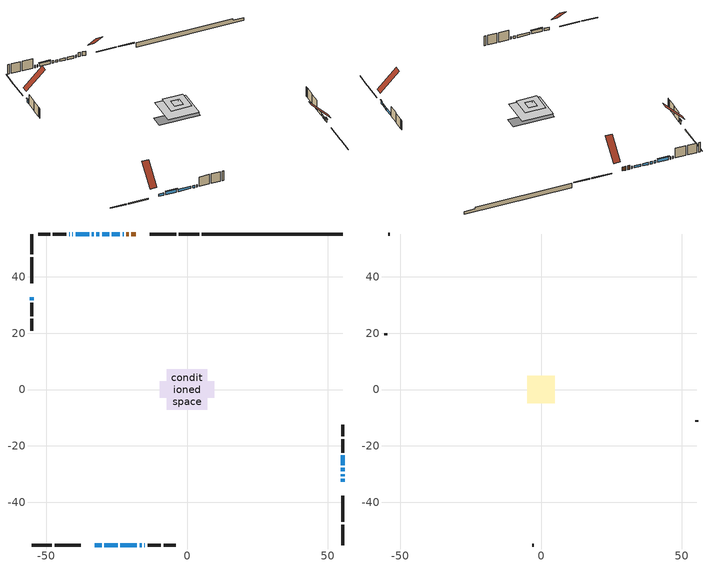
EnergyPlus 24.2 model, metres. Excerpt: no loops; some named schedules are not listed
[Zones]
conditioned space
 floor adiabatic (AdiabaticFloorConstruction): -7.12,-7.12 -7.12,7.12 7.12,7.12 7.12,-7.12 z3.05
 floor foundation (Slab1 construction): -9.63,-2.87 -9.63,2.87 9.63,2.87 9.63,-2.87 z-1.68
 wall outside (RimJoist1 construction): 4.29,55.21 -2.96,55.21 / -55.21,-55.21 -47.95,-55.21 / -55.21,55.21 -55.21,47.95 / 55.21,-55.21 55.21,-47.95 z0.61:0.91
 wall outside (RimJoist2 construction): -3.89,55.21 -13.27,55.21 / -47.02,-55.21 -37.65,-55.21 / -55.21,47.02 -55.21,37.65 / 55.21,-47.02 55.21,-37.65 z0.61:0.91
 wall outside (AdiabaticWallConstruction 1): -18.24,55.21 -19.74,55.21 / -20.66,55.21 -21.52,55.21 z0.61:2.64
 wall outside (AdiabaticWallConstruction): -22.45,55.21 -22.87,55.21 / -32.68,-55.21 -30.31,-55.21 / -23.8,55.21 -26.72,55.21 / -27.65,55.21 -30.14,55.21 / -31.07,55.21 -32.19,55.21 / -33.12,55.21 -33.82,55.21 / -23.63,-55.21 -17.78,-55.21 / -16.85,-55.21 -16.09,-55.21 / 55.21,-30.79 55.21,-30.02 / -40.51,55.21 -40.7,55.21 / -41.63,55.21 -41.88,55.21 / 55.21,-29.09 55.21,-27.78 / -15.16,-55.21 -14.93,-55.21 / 55.21,-26.85 55.21,-23.3 z0.61:1.83; 55.21,-32.68 55.21,-31.71 / -29.39,-55.21 -24.55,-55.21 / -34.75,55.21 -39.58,55.21 / -55.21,32.68 -55.21,31.71 z0.61:2.13
 wall outside (Wall1 construction): -42.81,55.21 -47.58,55.21 / -14,-55.21 -9.23,-55.21 / -55.21,30.78 -55.21,26.02 / 55.21,-22.37 55.21,-17.61 z0.61:5.49
 wall outside (Wall2 construction): -48.51,55.21 -52.74,55.21 / -8.31,-55.21 -4.07,-55.21 / -55.21,25.09 -55.21,20.85 / 55.21,-16.68 55.21,-12.44 z0.61:5.49
 wall foundation (FoundationWall1 construction): 5.22,55.21,-1.68 5.22,55.21,0.61 50.21,55.21,0.61 50.21,55.21,-0.22 55.21,55.21,-0.22 55.21,55.21,-1.68
 window (WindowConstruction 13): -22.45,55.21 -22.87,55.21 z0.61:1.83
 window (WindowConstruction 4): -32.68,-55.21 -30.32,-55.21 z0.61:1.83
 window (WindowConstruction 5): -23.8,55.21 -26.72,55.21 z0.61:1.83
 window (WindowConstruction 6): -27.65,55.21 -30.14,55.21 z0.61:1.83
 window (WindowConstruction 7): -31.07,55.21 -32.19,55.21 z0.61:1.83
 window (WindowConstruction 8): -33.12,55.21 -33.82,55.21 z0.61:1.83
 window (WindowConstruction 9): 55.21,-32.68 55.21,-31.71 z0.61:2.13
 window (WindowConstruction 10): -29.39,-55.21 -24.56,-55.21 z0.61:2.13
 window (WindowConstruction): -23.63,-55.21 -17.78,-55.21 z0.61:1.83
 window (WindowConstruction 11): -34.75,55.21 -39.58,55.21 z0.61:2.13
 window (WindowConstruction 12): -55.21,32.68 -55.21,31.71 z0.61:2.13
 window (WindowConstruction 14): -16.85,-55.21 -16.09,-55.21 z0.61:1.83
 window (WindowConstruction 15): 55.21,-30.78 55.21,-30.02 z0.61:1.83
 window (WindowConstruction 16): -40.51,55.21 -40.7,55.21 z0.61:1.83
 window (WindowConstruction 17): -41.63,55.21 -41.88,55.21 z0.61:1.83
 window (WindowConstruction 1): 55.21,-29.09 55.21,-27.78 z0.61:1.83
 window (WindowConstruction 2): -15.16,-55.21 -14.93,-55.21 z0.61:1.83
 window (WindowConstruction 3): 55.21,-26.85 55.21,-23.3 z0.61:1.83
 door (Door): -18.24,55.21 -19.74,55.21 z0.61:2.64
 door (Door 1): -20.67,55.21 -21.52,55.21 z0.61:2.64
 ceiling adiabatic (AdiabaticFloorConstruction): 7.12,-7.12 7.12,7.12 -7.12,7.12 -7.12,-7.12 z3.05
 roof outside (Roof1 construction): -1.11,1.11 -1.11,-1.11 1.11,-1.11 1.11,1.11 z5.49
attic - vented
 floor to conditioned space (Floor1 construction Reversed): -2.02,-2.02 -2.02,2.02 2.02,2.02 2.02,-2.02 z5.49
 floor to conditioned space (Floor2 construction Reversed): -4.83,-4.83 -4.83,4.83 4.83,4.83 4.83,-4.83 z5.49
 wall outside (Wall3 construction): -53.67,55.21 -54.28,55.21 / -3.14,-55.21 -2.53,-55.21 / -55.21,19.92 -55.21,19.31 / 55.21,-11.51 55.21,-10.9 z0.61:5.49
 roof outside (Roof2 construction): -17.31,55.21,5.49 -17.31,46.41,14.29 -14.2,46.41,14.29 -14.2,55.21,5.49; -33.61,-55.21,5.49 -33.61,-46.41,14.29 -36.72,-46.41,14.29 -36.72,-55.21,5.49; -55.21,33.61,5.49 -46.41,33.61,14.29 -46.41,36.72,14.29 -55.21,36.72,5.49; 55.21,-33.61,5.49 46.41,-33.61,14.29 46.41,-36.72,14.29 55.21,-36.72,5.49
shading: 55.21,-31.41 55.21,-32.98 55.51,-32.98 55.51,-31.41 z2.43; -24.26,-55.21 -29.69,-55.21 -29.69,-55.51 -24.26,-55.51 z2.43; -39.88,55.21 -34.45,55.21 -34.45,55.51 -39.88,55.51 z2.43; -55.21,31.41 -55.21,32.98 -55.51,32.98 -55.51,31.41 z2.43
[Building]
Building 1: Terrain=Suburbs
[Site:Location]
Timmins AP_ON: Latitude {deg}=48.57; Longitude {deg}=-81.38; Time Zone {hr}=-5; Elevation {m}=295; Keep Site Location Information=Yes
[Site:GroundTemperature:Shallow]
-4.08336, -6.83505, -7.05541, -5.74959, -0.50746, 4.71025, 9.23373, 12.0992, 12.3427, 10.0121, 5.60395, 0.54629
[Site:WaterMainsTemperature]
Calculation Method=Schedule; Temperature Schedule=mains temperature schedule
[Material] Roughness=Rough; Thermal Absorptance=0.9
Name | Thickness {m} | Conductivity {W/m-K} | Density {kg/m3} | Specific Heat {J/kg-K} | Solar Absorptance | Visible Absorptance
asphalt or fiberglass shingles | 0.00635 | 0.162714 | 1121.4 | 1465.45 | 0.4 | 0.4
ceiling loosefill ins | 0.0846667 | 0.0480833 | 16.02 | 1046.75 | 0.7 | 0.7
ceiling stud and cavity | 0.1397 | 0.110344 | 65.682 | 1177.47 | 0.7 | 0.7
ceiling stud and cavity 1 | 0.1397 | 0.083866 | 65.682 | 1177.47 | 0.7 | 0.7
concrete 4.0 in. | 0.1016 | 1.803125 | 2242.8 | 837.4 | 0.7 | 0.7
concrete 8.0 in. | 0.2032 | 1.803125 | 2242.8 | 837.4 | 0.7 | 0.7
door material | 0.04445 | 0.327969 | 512.64 | 1214.23 | 0.7 | 0.7
door material 1 | 0.04445 | 0.0451087 | 512.64 | 1214.23 | 0.7 | 0.7
exterior vertical ins | 0.00199879 | 0.029427 | 32.04 | 1214.23 | 0.7 | 0.7
floor covering | 0.0127 | 0.0433444 | 54.468 | 1339.84 | 0.6 | 0.6
floor rigid ins; wall rigid ins | 0.512978 | 0.029427 | 32.04 | 1214.23 | 0.7 | 0.7
floor stud and cavity | 0.1397 | 1.75129 | 37.0049 | 1207.88 | 0.7 | 0.7
furniture material conditioned space 1 | 0.1524 | 0.115458 | 640.8 | 1214.23 | 0.6 | 0.6
gypsum board | 0.0127 | 0.160291 | 801 | 837.4 | 0.6 | 0.6
osb sheathing 0.5 in. | 0.0127 | 0.115458 | 512.64 | 1214.23 | 0.7 | 0.7
osb sheathing 0.75 in. | 0.01905 | 0.115458 | 512.64 | 1214.23 | 0.7 | 0.7
rim joist stud and cavity | 0.0508 | 0.177588 | 50.32683 | 1063.81 | 0.6 | 0.6
rim joist stud and cavity 1 | 0.0508 | 0.219467 | 50.32683 | 1063.81 | 0.6 | 0.6
roof stud and cavity | 0.2032 | 2.75172 | 78.34581 | 1123.46 | 0.7 | 0.7
wall stud and cavity | 0.1397 | 0.114156 | 139.0536 | 1170.24 | 0.7 | 0.7
wall stud and cavity 1 | 0.1397 | 0.112378 | 139.0536 | 1170.24 | 0.7 | 0.7
wall stud and cavity 2 | 0.0889 | 6.9971 | 50.32683 | 1063.81 | 0.6 | 0.6
wall stud and cavity 3 | 0.0889 | 0.380278 | 52.3479 | 1209.89 | 0.7 | 0.7
wall stud and cavity 4 | 0.0889 | 0.391764 | 83.0341 | 1211.67 | 0.7 | 0.7
wood siding | 0.0254 | 0.102417 | 544.68 | 1172.36 | 0.4 | 0.4
wood siding 1 | 0.00254 | 0.102417 | 544.68 | 1172.36 | 0.4 | 0.4
wood siding 2; wood siding 3; wood siding 4 | 0.0254 | 0.102417 | 544.68 | 1172.36 | 0.7 | 0.7
[WindowMaterial:SimpleGlazingSystem]
Name | U-Factor {W/m2-K} | Solar Heat Gain Coefficient
WindowMaterial | 1.75677 | 0.55
WindowMaterial 1 | 2.00093 | 0.43
WindowMaterial 10 | 4.17844 | 0.42
WindowMaterial 11 | 4.105194 | 0.4
WindowMaterial 2 | 4.15402 | 0.41
WindowMaterial 3 | 1.73917 | 0.56
WindowMaterial 4 | 1.77381 | 0.54
WindowMaterial 5 | 1.78176 | 0.54
WindowMaterial 6 | 1.85727 | 0.5
WindowMaterial 7 | 1.93166 | 0.46
WindowMaterial 8 | 1.91121 | 0.48
WindowMaterial 9 | 2.986628 | 0.6
[Construction]
AdiabaticFloorConstruction: floor stud and cavity, floor rigid ins, osb sheathing 0.75 in., floor covering
AdiabaticWallConstruction: wood siding 3, wall rigid ins, wall stud and cavity 3, gypsum board
AdiabaticWallConstruction 1: wood siding 4, wall rigid ins, wall stud and cavity 3, gypsum board
Door: door material
Door 1: door material 1
Floor1 construction Reversed: gypsum board, ceiling stud and cavity
Floor2 construction Reversed: gypsum board, ceiling stud and cavity 1, ceiling loosefill ins
FoundationWall1 construction: concrete 8.0 in.
furniture construction conditioned space 1: furniture material conditioned space 1
PartitionWallConstruction: gypsum board, wall stud and cavity 4, gypsum board
RimJoist1 construction: wood siding 2, rim joist stud and cavity
RimJoist2 construction: wood siding 2, rim joist stud and cavity 1
Roof1 construction: asphalt or fiberglass shingles, osb sheathing 0.75 in., roof stud and cavity, gypsum board
Roof2 construction: asphalt or fiberglass shingles
Slab1 construction: concrete 4.0 in.
Wall1 construction: wood siding, osb sheathing 0.5 in., wall stud and cavity, gypsum board
Wall2 construction: wood siding, osb sheathing 0.5 in., wall stud and cavity 1, gypsum board
Wall3 construction: wood siding 1, wall stud and cavity 2
WindowConstruction; WindowConstruction 5: WindowMaterial
WindowConstruction 1: WindowMaterial 1
WindowConstruction 10; WindowConstruction 11; WindowConstruction 12; WindowConstruction 9: WindowMaterial 8
WindowConstruction 13: WindowMaterial 9
WindowConstruction 14; WindowConstruction 15; WindowConstruction 17: WindowMaterial 10
WindowConstruction 16: WindowMaterial 11
WindowConstruction 2: WindowMaterial 2
WindowConstruction 3: WindowMaterial 3
WindowConstruction 4: WindowMaterial 4
WindowConstruction 6: WindowMaterial 5
WindowConstruction 7: WindowMaterial 6
WindowConstruction 8: WindowMaterial 7
[Zone] Multiplier=1; Part of Total Floor Area=Yes
Name | Volume {m3}
attic - vented | 135.26
conditioned space | 830
[Space]
Name | Zone | Volume {m3}
attic - vented 1 | attic - vented | 135.26
conditioned space 1 | conditioned space | 830
[ZoneInfiltration:EffectiveLeakageArea]
infil attic - vented 1: Zone or Space=attic - vented 1; Schedule=Always On Discrete; Effective Air Leakage Area {cm2}=3986.18; Stack Coefficient=0.000951349; Wind Coefficient=2.08396e-05
[ZoneMixing]
whole house fan mix: Zone or Space=attic - vented; Schedule=Always On Continuous; Design Flow Rate Calculation Method=Flow/Zone; Design Flow Rate {m3/s}=0; Source Zone or Space=conditioned space
[SurfaceProperty:ExposedFoundationPerimeter]
Slab1: Exposed Perimeter Calculation Method=TotalExposedPerimeter; Total Exposed Perimeter {m}=49.988
[InternalMass] Zone or ZoneList=conditioned space; Space or SpaceList=conditioned space 1
Name | Construction | Surface Area {m2}
furniture mass conditioned space 1 | furniture construction conditioned space 1 | 125.4
partition wall mass | PartitionWallConstruction | 313.5
[Lights]
interior lighting: Zone or ZoneList or Space or SpaceList=conditioned space 1; Schedule=interior lighting schedule; Design Level Calculation Method=LightingLevel; Lighting Level {W}=343.2; Return Air Fraction=0; Fraction Radiant=0.6; Fraction Visible=0.2; Fraction Replaceable=1
[People]
occupants: Zone or ZoneList or Space or SpaceList=conditioned space 1; Number of People Schedule=occupants schedule; Number of People Calculation Method=People; Number of People=3; Fraction Radiant=0.314171; Sensible Heat Fraction=0.56303; Activity Level Schedule=occupants activity schedule; Carbon Dioxide Generation Rate {m3/s-W}=0; Enable ASHRAE 55 Comfort Warnings=No; Mean Radiant Temperature Calculation Type=EnclosureAveraged
[ElectricEquipment] Zone or ZoneList or Space or SpaceList=conditioned space 1; Design Level Calculation Method=EquipmentLevel
Name | Schedule | Design Level {W} | Fraction Latent | Fraction Radiant | Fraction Lost
clothes dryer | clothes dryer schedule | 140.772 | 0.015 | 0.081 | 0.85
clothes washer | clothes washer schedule | 32.1985 | 0.03 | 0.162 | 0.7
cooking range | cooking range schedule | 215.147 | 0.08 | 0.432 | 0.2
dishwasher | dishwasher schedule | 66.8632 | 0.3 | 0.18 | 0.4
fridge | fridge schedule | 72.9452 | 0 | 0.6 | 0
mech vent bath fan 0 | mech vent bath fan 0 schedule | 50.2 | 0 | 0 | 1
mech vent house fan | mech vent house fan schedule | 0 | 0 | 0 | 1
mech vent house fan cfis | mech vent house fan cfis schedule | 0 | 0 | 0 | 0
misc plug loads | misc plug loads schedule | 494.7 | 0.045 | 0.513 | 0.1
whole house fan | Always On Discrete | 0 | 0 | 0 | 1
[OtherEquipment] Zone or ZoneList or Space or SpaceList=conditioned space 1; Design Level Calculation Method=EquipmentLevel
Name | Fuel Type | Schedule | Design Level {W} | Fraction Latent | Fraction Radiant | Fraction Lost
clothes dryer 1 | Electricity | clothes dryer schedule | 0 | 0.015 | 0.081 | 0.85
cooking range 1 | Electricity | cooking range schedule | 0 | 0.08 | 0.432 | 0.2
general water use latent | None | general water use schedule | 62.594 | 1 | 0 | 0
general water use sensible | None | general water use schedule | -61.6891 | 0 | 0.6 | 0
mech vent house fan latent load | None | Always On Discrete | 0 | 1 | 0 | 0
mech vent house fan sensible load | None | Always On Discrete | 0 | 0 | 0 | 0
water heater energy adjustment1 | NaturalGas | Always On Discrete | 0.01 | 0 | 0 | 1
[ZoneInfiltration:DesignFlowRate] Zone or ZoneList or Space or SpaceList=conditioned space 1; Schedule=Always On Discrete; Design Flow Rate Calculation Method=Flow/Zone; Design Flow Rate {m3/s}=0
infil flow; natural vent flow; whole house fan flow
[Foundation:Kiva]
Foundation Kiva 1: Initial Indoor Air Temperature {C}=18; Wall Height Above Grade {m}=0.609996; Wall Depth Below Slab {m}=0.2032; Custom Block Material Name 1=exterior vertical ins; Custom Block Depth 1 {m}=2.28999; Custom Block X Position 1 {m}=0.2032; Custom Block Z Position 1 {m}=0
[Foundation:Kiva:Settings]
Soil Conductivity {W/m-K}=0.849921; Soil Density {kg/m3}=1842.3; Soil Specific Heat {J/kg-K}=418.7; Ground Solar Absorptivity=0.9; Ground Thermal Absorptivity=0.9; Ground Surface Roughness {m}=0.03; Far-Field Width {m}=40; Deep-Ground Boundary Condition=ZeroFlux; Deep-Ground Depth {m}=40; Minimum Cell Dimension {m}=0.2; Maximum Cell Growth Coefficient=3; Simulation Timestep=Timestep
[Exterior:Lights]
exterior lighting: Schedule=exterior lighting schedule; Design Level {W}=75.6
[Schedule:Constant]
Name | Hourly Value
Always On Continuous; mech vent house fan schedule; mech vent house fan cfis schedule; Always On Discrete | 1
occupants activity schedule | 117.228
fridge schedule | 0
[Schedule:Week:Daily]
interior lighting schedule Week Rule - Jan1-Jan27: interior lighting schedule day, interior lighting schedule day, interior lighting schedule day, interior lighting schedule day, interior lighting schedule day, interior lighting schedule day, interior lighting schedule day, interior lighting schedule default day, interior lighting schedule default day, interior lighting schedule default day, interior lighting schedule default day, interior lighting schedule default day
interior lighting schedule Week Rule - Jan28-Feb3: interior lighting schedule day, interior lighting schedule day, interior lighting schedule day, interior lighting schedule day, interior lighting schedule day 1, interior lighting schedule day 1, interior lighting schedule day 1, interior lighting schedule default day, interior lighting schedule default day, interior lighting schedule default day, interior lighting schedule default day, interior lighting schedule default day
interior lighting schedule Week Rule - Feb4-Feb24: interior lighting schedule day 1, interior lighting schedule day 1, interior lighting schedule day 1, interior lighting schedule day 1, interior lighting schedule day 1, interior lighting schedule day 1, interior lighting schedule day 1, interior lighting schedule default day, interior lighting schedule default day, interior lighting schedule default day, interior lighting schedule default day, interior lighting schedule default day
interior lighting schedule Week Rule - Feb25-Mar3: interior lighting schedule day 1, interior lighting schedule day 1, interior lighting schedule day 1, interior lighting schedule day 1, interior lighting schedule day 2, interior lighting schedule day 2, interior lighting schedule day 2, interior lighting schedule default day, interior lighting schedule default day, interior lighting schedule default day, interior lighting schedule default day, interior lighting schedule default day
interior lighting schedule Week Rule - Mar4-Mar31: interior lighting schedule day 2, interior lighting schedule day 2, interior lighting schedule day 2, interior lighting schedule day 2, interior lighting schedule day 2, interior lighting schedule day 2, interior lighting schedule day 2, interior lighting schedule default day, interior lighting schedule default day, interior lighting schedule default day, interior lighting schedule default day, interior lighting schedule default day
interior lighting schedule Week Rule - Apr1-Apr28: interior lighting schedule day 3, interior lighting schedule day 3, interior lighting schedule day 3, interior lighting schedule day 3, interior lighting schedule day 3, interior lighting schedule day 3, interior lighting schedule day 3, interior lighting schedule default day, interior lighting schedule default day, interior lighting schedule default day, interior lighting schedule default day, interior lighting schedule default day
interior lighting schedule Week Rule - Apr29-May5: interior lighting schedule day 3, interior lighting schedule day 3, interior lighting schedule day 4, interior lighting schedule day 4, interior lighting schedule day 4, interior lighting schedule day 4, interior lighting schedule day 4, interior lighting schedule default day, interior lighting schedule default day, interior lighting schedule default day, interior lighting schedule default day, interior lighting schedule default day
interior lighting schedule Week Rule - May6-May26: interior lighting schedule day 4, interior lighting schedule day 4, interior lighting schedule day 4, interior lighting schedule day 4, interior lighting schedule day 4, interior lighting schedule day 4, interior lighting schedule day 4, interior lighting schedule default day, interior lighting schedule default day, interior lighting schedule default day, interior lighting schedule default day, interior lighting schedule default day
interior lighting schedule Week Rule - May27-Jun2: interior lighting schedule day 4, interior lighting schedule day 4, interior lighting schedule day 4, interior lighting schedule day 4, interior lighting schedule day 4, interior lighting schedule day 5, interior lighting schedule day 5, interior lighting schedule default day, interior lighting schedule default day, interior lighting schedule default day, interior lighting schedule default day, interior lighting schedule default day
interior lighting schedule Week Rule - Jun3-Jun30: interior lighting schedule day 5, interior lighting schedule day 5, interior lighting schedule day 5, interior lighting schedule day 5, interior lighting schedule day 5, interior lighting schedule day 5, interior lighting schedule day 5, interior lighting schedule default day, interior lighting schedule default day, interior lighting schedule default day, interior lighting schedule default day, interior lighting schedule default day
interior lighting schedule Week Rule - Jul1-Jul28: interior lighting schedule day 6, interior lighting schedule day 6, interior lighting schedule day 6, interior lighting schedule day 6, interior lighting schedule day 6, interior lighting schedule day 6, interior lighting schedule day 6, interior lighting schedule default day, interior lighting schedule default day, interior lighting schedule default day, interior lighting schedule default day, interior lighting schedule default day
interior lighting schedule Week Rule - Jul29-Aug4: interior lighting schedule day 6, interior lighting schedule day 6, interior lighting schedule day 6, interior lighting schedule day 7, interior lighting schedule day 7, interior lighting schedule day 7, interior lighting schedule day 7, interior lighting schedule default day, interior lighting schedule default day, interior lighting schedule default day, interior lighting schedule default day, interior lighting schedule default day
interior lighting schedule Week Rule - Aug5-Aug25: interior lighting schedule day 7, interior lighting schedule day 7, interior lighting schedule day 7, interior lighting schedule day 7, interior lighting schedule day 7, interior lighting schedule day 7, interior lighting schedule day 7, interior lighting schedule default day, interior lighting schedule default day, interior lighting schedule default day, interior lighting schedule default day, interior lighting schedule default day
interior lighting schedule Week Rule - Aug26-Sep1: interior lighting schedule day 7, interior lighting schedule day 7, interior lighting schedule day 7, interior lighting schedule day 7, interior lighting schedule day 7, interior lighting schedule day 7, interior lighting schedule day 8, interior lighting schedule default day, interior lighting schedule default day, interior lighting schedule default day, interior lighting schedule default day, interior lighting schedule default day
interior lighting schedule Week Rule - Sep2-Sep29: interior lighting schedule day 8, interior lighting schedule day 8, interior lighting schedule day 8, interior lighting schedule day 8, interior lighting schedule day 8, interior lighting schedule day 8, interior lighting schedule day 8, interior lighting schedule default day, interior lighting schedule default day, interior lighting schedule default day, interior lighting schedule default day, interior lighting schedule default day
interior lighting schedule Week Rule - Sep30-Oct6: interior lighting schedule day 8, interior lighting schedule day 9, interior lighting schedule day 9, interior lighting schedule day 9, interior lighting schedule day 9, interior lighting schedule day 9, interior lighting schedule day 9, interior lighting schedule default day, interior lighting schedule default day, interior lighting schedule default day, interior lighting schedule default day, interior lighting schedule default day
interior lighting schedule Week Rule - Oct7-Oct27: interior lighting schedule day 9, interior lighting schedule day 9, interior lighting schedule day 9, interior lighting schedule day 9, interior lighting schedule day 9, interior lighting schedule day 9, interior lighting schedule day 9, interior lighting schedule default day, interior lighting schedule default day, interior lighting schedule default day, interior lighting schedule default day, interior lighting schedule default day
interior lighting schedule Week Rule - Oct28-Nov3: interior lighting schedule day 9, interior lighting schedule day 9, interior lighting schedule day 9, interior lighting schedule day 9, interior lighting schedule day 10, interior lighting schedule day 10, interior lighting schedule day 10, interior lighting schedule default day, interior lighting schedule default day, interior lighting schedule default day, interior lighting schedule default day, interior lighting schedule default day
interior lighting schedule Week Rule - Nov4-Nov24: interior lighting schedule day 10, interior lighting schedule day 10, interior lighting schedule day 10, interior lighting schedule day 10, interior lighting schedule day 10, interior lighting schedule day 10, interior lighting schedule day 10, interior lighting schedule default day, interior lighting schedule default day, interior lighting schedule default day, interior lighting schedule default day, interior lighting schedule default day
interior lighting schedule Week Rule - Nov25-Dec1: interior lighting schedule day 10, interior lighting schedule day 10, interior lighting schedule day 10, interior lighting schedule day 10, interior lighting schedule day 10, interior lighting schedule day 10, interior lighting schedule day 11, interior lighting schedule default day, interior lighting schedule default day, interior lighting schedule default day, interior lighting schedule default day, interior lighting schedule default day
interior lighting schedule Week Rule - Dec2-Dec31: interior lighting schedule day 11, interior lighting schedule day 11, interior lighting schedule day 11, interior lighting schedule day 11, interior lighting schedule day 11, interior lighting schedule day 11, interior lighting schedule day 11, interior lighting schedule default day, interior lighting schedule default day, interior lighting schedule default day, interior lighting schedule default day, interior lighting schedule default day
occupants schedule Week Rule - Jan1-Dec31: occupants schedule day, occupants schedule day, occupants schedule day, occupants schedule day, occupants schedule day, occupants schedule day, occupants schedule day, occupants schedule default day, occupants schedule default day, occupants schedule default day, occupants schedule default day, occupants schedule default day
clothes dryer schedule Week Rule - Jan1-Dec31: clothes dryer schedule day, clothes dryer schedule day, clothes dryer schedule day, clothes dryer schedule day, clothes dryer schedule day, clothes dryer schedule day, clothes dryer schedule day, clothes dryer schedule default day, clothes dryer schedule default day, clothes dryer schedule default day, clothes dryer schedule default day, clothes dryer schedule default day
clothes washer schedule Week Rule - Jan1-Dec31: clothes washer schedule day, clothes washer schedule day, clothes washer schedule day, clothes washer schedule day, clothes washer schedule day, clothes washer schedule day, clothes washer schedule day, clothes washer schedule default day, clothes washer schedule default day, clothes washer schedule default day, clothes washer schedule default day, clothes washer schedule default day
cooking range schedule Week Rule - Jan1-Dec31: cooking range schedule day, cooking range schedule day, cooking range schedule day, cooking range schedule day, cooking range schedule day, cooking range schedule day, cooking range schedule day, cooking range schedule default day, cooking range schedule default day, cooking range schedule default day, cooking range schedule default day, cooking range schedule default day
dishwasher schedule Week Rule - Jan1-Dec31: dishwasher schedule day, dishwasher schedule day, dishwasher schedule day, dishwasher schedule day, dishwasher schedule day, dishwasher schedule day, dishwasher schedule day, dishwasher schedule default day, dishwasher schedule default day, dishwasher schedule default day, dishwasher schedule default day, dishwasher schedule default day
mech vent bath fan 0 schedule Week Rule - Jan1-Dec31: mech vent bath fan 0 schedule day, mech vent bath fan 0 schedule day, mech vent bath fan 0 schedule day, mech vent bath fan 0 schedule day, mech vent bath fan 0 schedule day, mech vent bath fan 0 schedule day, mech vent bath fan 0 schedule day, mech vent bath fan 0 schedule default day, mech vent bath fan 0 schedule default day, mech vent bath fan 0 schedule default day, mech vent bath fan 0 schedule default day, mech vent bath fan 0 schedule default day
misc plug loads schedule Week Rule - Jan1-Dec31: misc plug loads schedule day, misc plug loads schedule day, misc plug loads schedule day, misc plug loads schedule day, misc plug loads schedule day, misc plug loads schedule day, misc plug loads schedule day, misc plug loads schedule default day, misc plug loads schedule default day, misc plug loads schedule default day, misc plug loads schedule default day, misc plug loads schedule default day
general water use schedule Week Rule - Jan1-Dec31: general water use schedule day, general water use schedule day, general water use schedule day, general water use schedule day, general water use schedule day, general water use schedule day, general water use schedule day, general water use schedule default day, general water use schedule default day, general water use schedule default day, general water use schedule default day, general water use schedule default day
exterior lighting schedule Week Rule - Jan1-Jan27: exterior lighting schedule day, exterior lighting schedule day, exterior lighting schedule day, exterior lighting schedule day, exterior lighting schedule day, exterior lighting schedule day, exterior lighting schedule day, exterior lighting schedule default day, exterior lighting schedule default day, exterior lighting schedule default day, exterior lighting schedule default day, exterior lighting schedule default day
exterior lighting schedule Week Rule - Jan28-Feb3: exterior lighting schedule day, exterior lighting schedule day, exterior lighting schedule day, exterior lighting schedule day, exterior lighting schedule day 1, exterior lighting schedule day 1, exterior lighting schedule day 1, exterior lighting schedule default day, exterior lighting schedule default day, exterior lighting schedule default day, exterior lighting schedule default day, exterior lighting schedule default day
exterior lighting schedule Week Rule - Feb4-Feb24: exterior lighting schedule day 1, exterior lighting schedule day 1, exterior lighting schedule day 1, exterior lighting schedule day 1, exterior lighting schedule day 1, exterior lighting schedule day 1, exterior lighting schedule day 1, exterior lighting schedule default day, exterior lighting schedule default day, exterior lighting schedule default day, exterior lighting schedule default day, exterior lighting schedule default day
exterior lighting schedule Week Rule - Feb25-Mar3: exterior lighting schedule day 1, exterior lighting schedule day 1, exterior lighting schedule day 1, exterior lighting schedule day 1, exterior lighting schedule day 2, exterior lighting schedule day 2, exterior lighting schedule day 2, exterior lighting schedule default day, exterior lighting schedule default day, exterior lighting schedule default day, exterior lighting schedule default day, exterior lighting schedule default day
exterior lighting schedule Week Rule - Mar4-Mar31: exterior lighting schedule day 2, exterior lighting schedule day 2, exterior lighting schedule day 2, exterior lighting schedule day 2, exterior lighting schedule day 2, exterior lighting schedule day 2, exterior lighting schedule day 2, exterior lighting schedule default day, exterior lighting schedule default day, exterior lighting schedule default day, exterior lighting schedule default day, exterior lighting schedule default day
exterior lighting schedule Week Rule - Apr1-Apr28: exterior lighting schedule day 3, exterior lighting schedule day 3, exterior lighting schedule day 3, exterior lighting schedule day 3, exterior lighting schedule day 3, exterior lighting schedule day 3, exterior lighting schedule day 3, exterior lighting schedule default day, exterior lighting schedule default day, exterior lighting schedule default day, exterior lighting schedule default day, exterior lighting schedule default day
exterior lighting schedule Week Rule - Apr29-May5: exterior lighting schedule day 3, exterior lighting schedule day 3, exterior lighting schedule day 4, exterior lighting schedule day 4, exterior lighting schedule day 4, exterior lighting schedule day 4, exterior lighting schedule day 4, exterior lighting schedule default day, exterior lighting schedule default day, exterior lighting schedule default day, exterior lighting schedule default day, exterior lighting schedule default day
exterior lighting schedule Week Rule - May6-May26: exterior lighting schedule day 4, exterior lighting schedule day 4, exterior lighting schedule day 4, exterior lighting schedule day 4, exterior lighting schedule day 4, exterior lighting schedule day 4, exterior lighting schedule day 4, exterior lighting schedule default day, exterior lighting schedule default day, exterior lighting schedule default day, exterior lighting schedule default day, exterior lighting schedule default day
exterior lighting schedule Week Rule - May27-Jun2: exterior lighting schedule day 4, exterior lighting schedule day 4, exterior lighting schedule day 4, exterior lighting schedule day 4, exterior lighting schedule day 4, exterior lighting schedule day 5, exterior lighting schedule day 5, exterior lighting schedule default day, exterior lighting schedule default day, exterior lighting schedule default day, exterior lighting schedule default day, exterior lighting schedule default day
exterior lighting schedule Week Rule - Jun3-Jun30: exterior lighting schedule day 5, exterior lighting schedule day 5, exterior lighting schedule day 5, exterior lighting schedule day 5, exterior lighting schedule day 5, exterior lighting schedule day 5, exterior lighting schedule day 5, exterior lighting schedule default day, exterior lighting schedule default day, exterior lighting schedule default day, exterior lighting schedule default day, exterior lighting schedule default day
exterior lighting schedule Week Rule - Jul1-Jul28: exterior lighting schedule day 6, exterior lighting schedule day 6, exterior lighting schedule day 6, exterior lighting schedule day 6, exterior lighting schedule day 6, exterior lighting schedule day 6, exterior lighting schedule day 6, exterior lighting schedule default day, exterior lighting schedule default day, exterior lighting schedule default day, exterior lighting schedule default day, exterior lighting schedule default day
exterior lighting schedule Week Rule - Jul29-Aug4: exterior lighting schedule day 6, exterior lighting schedule day 6, exterior lighting schedule day 6, exterior lighting schedule day 7, exterior lighting schedule day 7, exterior lighting schedule day 7, exterior lighting schedule day 7, exterior lighting schedule default day, exterior lighting schedule default day, exterior lighting schedule default day, exterior lighting schedule default day, exterior lighting schedule default day
exterior lighting schedule Week Rule - Aug5-Aug25: exterior lighting schedule day 7, exterior lighting schedule day 7, exterior lighting schedule day 7, exterior lighting schedule day 7, exterior lighting schedule day 7, exterior lighting schedule day 7, exterior lighting schedule day 7, exterior lighting schedule default day, exterior lighting schedule default day, exterior lighting schedule default day, exterior lighting schedule default day, exterior lighting schedule default day
exterior lighting schedule Week Rule - Aug26-Sep1: exterior lighting schedule day 7, exterior lighting schedule day 7, exterior lighting schedule day 7, exterior lighting schedule day 7, exterior lighting schedule day 7, exterior lighting schedule day 7, exterior lighting schedule day 8, exterior lighting schedule default day, exterior lighting schedule default day, exterior lighting schedule default day, exterior lighting schedule default day, exterior lighting schedule default day
exterior lighting schedule Week Rule - Sep2-Sep29: exterior lighting schedule day 8, exterior lighting schedule day 8, exterior lighting schedule day 8, exterior lighting schedule day 8, exterior lighting schedule day 8, exterior lighting schedule day 8, exterior lighting schedule day 8, exterior lighting schedule default day, exterior lighting schedule default day, exterior lighting schedule default day, exterior lighting schedule default day, exterior lighting schedule default day
exterior lighting schedule Week Rule - Sep30-Oct6: exterior lighting schedule day 8, exterior lighting schedule day 9, exterior lighting schedule day 9, exterior lighting schedule day 9, exterior lighting schedule day 9, exterior lighting schedule day 9, exterior lighting schedule day 9, exterior lighting schedule default day, exterior lighting schedule default day, exterior lighting schedule default day, exterior lighting schedule default day, exterior lighting schedule default day
exterior lighting schedule Week Rule - Oct7-Oct27: exterior lighting schedule day 9, exterior lighting schedule day 9, exterior lighting schedule day 9, exterior lighting schedule day 9, exterior lighting schedule day 9, exterior lighting schedule day 9, exterior lighting schedule day 9, exterior lighting schedule default day, exterior lighting schedule default day, exterior lighting schedule default day, exterior lighting schedule default day, exterior lighting schedule default day
[Schedule:Year]
interior lighting schedule: interior lighting schedule Week Rule - Jan1-Jan27, 1, 1, 1, 27, interior lighting schedule Week Rule - Jan28-Feb3, 1, 28, 2, 3, interior lighting schedule Week Rule - Feb4-Feb24, 2, 4, 2, 24, interior lighting schedule Week Rule - Feb25-Mar3, 2, 25, 3, 3, interior lighting schedule Week Rule - Mar4-Mar31, 3, 4, 3, 31, interior lighting schedule Week Rule - Apr1-Apr28, 4, 1, 4, 28, interior lighting schedule Week Rule - Apr29-May5, 4, 29, 5, 5, interior lighting schedule Week Rule - May6-May26, 5, 6, 5, 26, interior lighting schedule Week Rule - May27-Jun2, 5, 27, 6, 2, interior lighting schedule Week Rule - Jun3-Jun30, 6, 3, 6, 30, interior lighting schedule Week Rule - Jul1-Jul28, 7, 1, 7, 28, interior lighting schedule Week Rule - Jul29-Aug4, 7, 29, 8, 4, interior lighting schedule Week Rule - Aug5-Aug25, 8, 5, 8, 25, interior lighting schedule Week Rule - Aug26-Sep1, 8, 26, 9, 1, interior lighting schedule Week Rule - Sep2-Sep29, 9, 2, 9, 29, interior lighting schedule Week Rule - Sep30-Oct6, 9, 30, 10, 6, interior lighting schedule Week Rule - Oct7-Oct27, 10, 7, 10, 27, interior lighting schedule Week Rule - Oct28-Nov3, 10, 28, 11, 3, interior lighting schedule Week Rule - Nov4-Nov24, 11, 4, 11, 24, interior lighting schedule Week Rule - Nov25-Dec1, 11, 25, 12, 1, interior lighting schedule Week Rule - Dec2-Dec31, 12, 2, 12, 31
occupants schedule: occupants schedule Week Rule - Jan1-Dec31, 1, 1, 12, 31
clothes dryer schedule: clothes dryer schedule Week Rule - Jan1-Dec31, 1, 1, 12, 31
clothes washer schedule: clothes washer schedule Week Rule - Jan1-Dec31, 1, 1, 12, 31
cooking range schedule: cooking range schedule Week Rule - Jan1-Dec31, 1, 1, 12, 31
dishwasher schedule: dishwasher schedule Week Rule - Jan1-Dec31, 1, 1, 12, 31
mech vent bath fan 0 schedule: mech vent bath fan 0 schedule Week Rule - Jan1-Dec31, 1, 1, 12, 31
misc plug loads schedule: misc plug loads schedule Week Rule - Jan1-Dec31, 1, 1, 12, 31
general water use schedule: general water use schedule Week Rule - Jan1-Dec31, 1, 1, 12, 31
exterior lighting schedule: exterior lighting schedule Week Rule - Jan1-Jan27, 1, 1, 1, 27, exterior lighting schedule Week Rule - Jan28-Feb3, 1, 28, 2, 3, exterior lighting schedule Week Rule - Feb4-Feb24, 2, 4, 2, 24, exterior lighting schedule Week Rule - Feb25-Mar3, 2, 25, 3, 3, exterior lighting schedule Week Rule - Mar4-Mar31, 3, 4, 3, 31, exterior lighting schedule Week Rule - Apr1-Apr28, 4, 1, 4, 28, exterior lighting schedule Week Rule - Apr29-May5, 4, 29, 5, 5, exterior lighting schedule Week Rule - May6-May26, 5, 6, 5, 26, exterior lighting schedule Week Rule - May27-Jun2, 5, 27, 6, 2, exterior lighting schedule Week Rule - Jun3-Jun30, 6, 3, 6, 30, exterior lighting schedule Week Rule - Jul1-Jul28, 7, 1, 7, 28, exterior lighting schedule Week Rule - Jul29-Aug4, 7, 29, 8, 4, exterior lighting schedule Week Rule - Aug5-Aug25, 8, 5, 8, 25, exterior lighting schedule Week Rule - Aug26-Sep1, 8, 26, 9, 1, exterior lighting schedule Week Rule - Sep2-Sep29, 9, 2, 9, 29, exterior lighting schedule Week Rule - Sep30-Oct6, 9, 30, 10, 6, exterior lighting schedule Week Rule - Oct7-Oct27, 10, 7, 10, 27, exterior lighting schedule Week Rule - Oct28-Nov3, 10, 28, 11, 3, exterior lighting schedule Week Rule - Nov4-Nov24, 11, 4, 11, 24, exterior lighting schedule Week Rule - Nov25-Dec1, 11, 25, 12, 1, exterior lighting schedule Week Rule - Dec2-Dec31, 12, 2, 12, 31
[Schedule:Compact]
mains temperature schedule: Through: 01/01, For: AllDays, Until: 24:00, 2.53056, Through: 01/02, For: AllDays, Until: 24:00, 2.44778, Through: 01/03, For: AllDays, Until: 24:00, 2.36611, Through: 01/04, For: AllDays, Until: 24:00, 2.28556, Through: 01/05, For: AllDays, Until: 24:00, 2.20611, Through: 01/06, For: AllDays, Until: 24:00, 2.12778, Through: 01/07, For: AllDays, Until: 24:00, 2.05056, Through: 01/08, For: AllDays, Until: 24:00, 1.97444, Through: 01/09, For: AllDays, Until: 24:00, 1.89889, Through: 01/10, For: AllDays, Until: 24:00, 1.825, Through: 01/11, For: AllDays, Until: 24:00, 1.75222, Through: 01/12, For: AllDays, Until: 24:00, 1.68056, Through: 01/13, For: AllDays, Until: 24:00, 1.61056, Through: 01/14, For: AllDays, Until: 24:00, 1.54167, Through: 01/15, For: AllDays, Until: 24:00, 1.47333, Through: 01/16, For: AllDays, Until: 24:00, 1.40722, Through: 01/17, For: AllDays, Until: 24:00, 1.34167, Through: 01/18, For: AllDays, Until: 24:00, 1.27778, Through: 01/19, For: AllDays, Until: 24:00, 1.21556, Through: 01/20, For: AllDays, Until: 24:00, 1.15444, Through: 01/21, For: AllDays, Until: 24:00, 1.09444, Through: 01/22, For: AllDays, Until: 24:00, 1.03611, Through: 01/23, For: AllDays, Until: 24:00, 0.978889, Through: 01/24, For: AllDays, Until: 24:00, 0.923333, Through: 01/25, For: AllDays, Until: 24:00, 0.869444, Through: 01/26, For: AllDays, Until: 24:00, 0.816667, Through: 01/27, For: AllDays, Until: 24:00, 0.765556, Through: 01/28, For: AllDays, Until: 24:00, 0.715556, Through: 01/29, For: AllDays, Until: 24:00, 0.667778, Through: 01/30, For: AllDays, Until: 24:00, 0.621111, Through: 01/31, For: AllDays, Until: 24:00, 0.576111, Through: 02/01, For: AllDays, Until: 24:00, 0.532222, Through: 02/02, For: AllDays, Until: 24:00, 0.490556, Through: 02/03, For: AllDays, Until: 24:00, 0.45, Through: 02/04, For: AllDays, Until: 24:00, 0.411111, Through: 02/05, For: AllDays, Until: 24:00, 0.373889, Through: 02/06, For: AllDays, Until: 24:00, 0.338333, Through: 02/07, For: AllDays, Until: 24:00, 0.304444, Through: 02/08, For: AllDays, Until: 24:00, 0.272222, Through: 02/09, For: AllDays, Until: 24:00, 0.241667, Through: 02/10, For: AllDays, Until: 24:00, 0.212222, Through: 02/11, For: AllDays, Until: 24:00, 0.185, Through: 02/12, For: AllDays, Until: 24:00, 0.159444, Through: 02/13, For: AllDays, Until: 24:00, 0.135556, Through: 02/14, For: AllDays, Until: 24:00, 0.112778, Through: 02/15, For: AllDays, Until: 24:00, 0.0922222, Through: 02/16, For: AllDays, Until: 24:00, 0.0733333, Through: 02/17, For: AllDays, Until: 24:00, 0.0561111, Through: 02/18, For: AllDays, Until: 24:00, 0.0405556, Through: 02/19, For: AllDays, Until: 24:00, 0.0266667, Through: 02/20, For: AllDays, Until: 24:00, 0.0144444, Through: 02/21, For: AllDays, Until: 24:00, 0.00444444, Through: 02/22, For: AllDays, Until: 24:00, 0, Through: 02/23, For: AllDays, Until: 24:00, 0, Through: 02/24, For: AllDays, Until: 24:00, 0, Through: 02/25, For: AllDays, Until: 24:00, 0, Through: 02/26, For: AllDays, Until: 24:00, 0, Through: 02/27, For: AllDays, Until: 24:00, 0, Through: 02/28, For: AllDays, Until: 24:00, 0, Through: 03/01, For: AllDays, Until: 24:00, 0, Through: 03/02, For: AllDays, Until: 24:00, 0, Through: 03/03, For: AllDays, Until: 24:00, 0, Through: 03/04, For: AllDays, Until: 24:00, 0.00388889, Through: 03/05, For: AllDays, Until: 24:00, 0.0138889, Through: 03/06, For: AllDays, Until: 24:00, 0.0261111, Through: 03/07, For: AllDays, Until: 24:00, 0.04, Through: 03/08, For: AllDays, Until: 24:00, 0.0555556, Through: 03/09, For: AllDays, Until: 24:00, 0.0727778, Through: 03/10, For: AllDays, Until: 24:00, 0.0916667, Through: 03/11, For: AllDays, Until: 24:00, 0.112222, Through: 03/12, For: AllDays, Until: 24:00, 0.134444, Through: 03/13, For: AllDays, Until: 24:00, 0.158333, Through: 03/14, For: AllDays, Until: 24:00, 0.183889, Through: 03/15, For: AllDays, Until: 24:00, 0.211111, Through: 03/16, For: AllDays, Until: 24:00, 0.24, Through: 03/17, For: AllDays, Until: 24:00, 0.270556, Through: 03/18, For: AllDays, Until: 24:00, 0.302778, Through: 03/19, For: AllDays, Until: 24:00, 0.336667, Through: 03/20, For: AllDays, Until: 24:00, 0.372222, Through: 03/21, For: AllDays, Until: 24:00, 0.409444, Through: 03/22, For: AllDays, Until: 24:00, 0.448333, Through: 03/23, For: AllDays, Until: 24:00, 0.488333, Through: 03/24, For: AllDays, Until: 24:00, 0.530556, Through: 03/25, For: AllDays, Until: 24:00, 0.573889, Through: 03/26, For: AllDays, Until: 24:00, 0.618889, Through: 03/27, For: AllDays, Until: 24:00, 0.665556, Through: 03/28, For: AllDays, Until: 24:00, 0.713333, Through: 03/29, For: AllDays, Until: 24:00, 0.763333, Through: 03/30, For: AllDays, Until: 24:00, 0.813889, Through: 03/31, For: AllDays, Until: 24:00, 0.866667, Through: 04/01, For: AllDays, Until: 24:00, 0.920556, Through: 04/02, For: AllDays, Until: 24:00, 0.976111, Through: 04/03, For: AllDays, Until: 24:00, 1.03333, Through: 04/04, For: AllDays, Until: 24:00, 1.09167, Through: 04/05, For: AllDays, Until: 24:00, 1.15111, Through: 04/06, For: AllDays, Until: 24:00, 1.21222, Through: 04/07, For: AllDays, Until: 24:00, 1.275, Through: 04/08, For: AllDays, Until: 24:00, 1.33889, Through: 04/09, For: AllDays, Until: 24:00, 1.40389, Through: 04/10, For: AllDays, Until: 24:00, 1.47056, Through: 04/11, For: AllDays, Until: 24:00, 1.53833, Through: 04/12, For: AllDays, Until: 24:00, 1.60722, Through: 04/13, For: AllDays, Until: 24:00, 1.67722, Through: 04/14, For: AllDays, Until: 24:00, 1.74889, Through: 04/15, For: AllDays, Until: 24:00, 1.82167, Through: 04/16, For: AllDays, Until: 24:00, 1.89556, Through: 04/17, For: AllDays, Until: 24:00, 1.97056, Through: 04/18, For: AllDays, Until: 24:00, 2.04667, Through: 04/19, For: AllDays, Until: 24:00, 2.12389, Through: 04/20, For: AllDays, Until: 24:00, 2.20222, Through: 04/21, For: AllDays, Until: 24:00, 2.28167, Through: 04/22, For: AllDays, Until: 24:00, 2.36222, Through: 04/23, For: AllDays, Until: 24:00, 2.44389, Through: 04/24, For: AllDays, Until: 24:00, 2.52667, Through: 04/25, For: AllDays, Until: 24:00, 2.61, Through: 04/26, For: AllDays, Until: 24:00, 2.69444, Through: 04/27, For: AllDays, Until: 24:00, 2.78, Through: 04/28, For: AllDays, Until: 24:00, 2.86611, Through: 04/29, For: AllDays, Until: 24:00, 2.95333, Through: 04/30, For: AllDays, Until: 24:00, 3.04167, Through: 05/01, For: AllDays, Until: 24:00, 3.13056, Through: 05/02, For: AllDays, Until: 24:00, 3.22, Through: 05/03, For: AllDays, Until: 24:00, 3.31056, Through: 05/04, For: AllDays, Until: 24:00, 3.40167, Through: 05/05, For: AllDays, Until: 24:00, 3.49333, Through: 05/06, For: AllDays, Until: 24:00, 3.58611, Through: 05/07, For: AllDays, Until: 24:00, 3.67889, Through: 05/08, For: AllDays, Until: 24:00, 3.77278, Through: 05/09, For: AllDays, Until: 24:00, 3.86722, Through: 05/10, For: AllDays, Until: 24:00, 3.96278, Through: 05/11, For: AllDays, Until: 24:00, 4.05833, Through: 05/12, For: AllDays, Until: 24:00, 4.15444, Through: 05/13, For: AllDays, Until: 24:00, 4.25056, Through: 05/14, For: AllDays, Until: 24:00, 4.34778, Through: 05/15, For: AllDays, Until: 24:00, 4.44556, Through: 05/16, For: AllDays, Until: 24:00, 4.54333, Through: 05/17, For: AllDays, Until: 24:00, 4.64167, Through: 05/18, For: AllDays, Until: 24:00, 4.74, Through: 05/19, For: AllDays, Until: 24:00, 4.83944, Through: 05/20, For: AllDays, Until: 24:00, 4.93833, Through: 05/21, For: AllDays, Until: 24:00, 5.03778, Through: 05/22, For: AllDays, Until: 24:00, 5.13778, Through: 05/23, For: AllDays, Until: 24:00, 5.23778, Through: 05/24, For: AllDays, Until: 24:00, 5.33778, Through: 05/25, For: AllDays, Until: 24:00, 5.43778, Through: 05/26, For: AllDays, Until: 24:00, 5.53833, Through: 05/27, For: AllDays, Until: 24:00, 5.63889, Through: 05/28, For: AllDays, Until: 24:00, 5.73944, Through: 05/29, For: AllDays, Until: 24:00, 5.84, Through: 05/30, For: AllDays, Until: 24:00, 5.94056, Through: 05/31, For: AllDays, Until: 24:00, 6.04111, Through: 06/01, For: AllDays, Until: 24:00, 6.14111, Through: 06/02, For: AllDays, Until: 24:00, 6.24167, Through: 06/03, For: AllDays, Until: 24:00, 6.34167, Through: 06/04, For: AllDays, Until: 24:00, 6.44167, Through: 06/05, For: AllDays, Until: 24:00, 6.54167, Through: 06/06, For: AllDays, Until: 24:00, 6.64167, Through: 06/07, For: AllDays, Until: 24:00, 6.74111, Through: 06/08, For: AllDays, Until: 24:00, 6.84, Through: 06/09, For: AllDays, Until: 24:00, 6.93889, Through: 06/10, For: AllDays, Until: 24:00, 7.03722, Through: 06/11, For: AllDays, Until: 24:00, 7.13556, Through: 06/12, For: AllDays, Until: 24:00, 7.23333, Through: 06/13, For: AllDays, Until: 24:00, 7.33056, Through: 06/14, For: AllDays, Until: 24:00, 7.42722, Through: 06/15, For: AllDays, Until: 24:00, 7.52389, Through: 06/16, For: AllDays, Until: 24:00, 7.62, Through: 06/17, For: AllDays, Until: 24:00, 7.715, Through: 06/18, For: AllDays, Until: 24:00, 7.81, Through: 06/19, For: AllDays, Until: 24:00, 7.90444, Through: 06/20, For: AllDays, Until: 24:00, 7.99778, Through: 06/21, For: AllDays, Until: 24:00, 8.09056, Through: 06/22, For: AllDays, Until: 24:00, 8.18333, Through: 06/23, For: AllDays, Until: 24:00, 8.27444, Through: 06/24, For: AllDays, Until: 24:00, 8.36556, Through: 06/25, For: AllDays, Until: 24:00, 8.45556, Through: 06/26, For: AllDays, Until: 24:00, 8.545, Through: 06/27, For: AllDays, Until: 24:00, 8.63333, Through: 06/28, For: AllDays, Until: 24:00, 8.72111, Through: 06/29, For: AllDays, Until: 24:00, 8.80778, Through: 06/30, For: AllDays, Until: 24:00, 8.89389, Through: 07/01, For: AllDays, Until: 24:00, 8.97889, Through: 07/02, For: AllDays, Until: 24:00, 9.06333, Through: 07/03, For: AllDays, Until: 24:00, 9.14611, Through: 07/04, For: AllDays, Until: 24:00, 9.22833, Through: 07/05, For: AllDays, Until: 24:00, 9.30944, Through: 07/06, For: AllDays, Until: 24:00, 9.38944, Through: 07/07, For: AllDays, Until: 24:00, 9.46889, Through: 07/08, For: AllDays, Until: 24:00, 9.54667, Through: 07/09, For: AllDays, Until: 24:00, 9.62333, Through: 07/10, For: AllDays, Until: 24:00, 9.69944, Through: 07/11, For: AllDays, Until: 24:00, 9.77389, Through: 07/12, For: AllDays, Until: 24:00, 9.84722, Through: 07/13, For: AllDays, Until: 24:00, 9.91944, Through: 07/14, For: AllDays, Until: 24:00, 9.99056, Through: 07/15, For: AllDays, Until: 24:00, 10.0606, Through: 07/16, For: AllDays, Until: 24:00, 10.1289, Through: 07/17, For: AllDays, Until: 24:00, 10.1961, Through: 07/18, For: AllDays, Until: 24:00, 10.2622, Through: 07/19, For: AllDays, Until: 24:00, 10.3267, Through: 07/20, For: AllDays, Until: 24:00, 10.39, Through: 07/21, For: AllDays, Until: 24:00, 10.4517, Through: 07/22, For: AllDays, Until: 24:00, 10.5128, Through: 07/23, For: AllDays, Until: 24:00, 10.5717, Through: 07/24, For: AllDays, Until: 24:00, 10.6294, Through: 07/25, For: AllDays, Until: 24:00, 10.6861, Through: 07/26, For: AllDays, Until: 24:00, 10.7406, Through: 07/27, For: AllDays, Until: 24:00, 10.7944, Through: 07/28, For: AllDays, Until: 24:00, 10.8461, Through: 07/29, For: AllDays, Until: 24:00, 10.8967, Through: 07/30, For: AllDays, Until: 24:00, 10.9456, Through: 07/31, For: AllDays, Until: 24:00, 10.9933, Through: 08/01, For: AllDays, Until: 24:00, 11.0389, Through: 08/02, For: AllDays, Until: 24:00, 11.0833, Through: 08/03, For: AllDays, Until: 24:00, 11.1261, Through: 08/04, For: AllDays, Until: 24:00, 11.1678, Through: 08/05, For: AllDays, Until: 24:00, 11.2072, Through: 08/06, For: AllDays, Until: 24:00, 11.2456, Through: 08/07, For: AllDays, Until: 24:00, 11.2817, Through: 08/08, For: AllDays, Until: 24:00, 11.3167, Through: 08/09, For: AllDays, Until: 24:00, 11.35, Through: 08/10, For: AllDays, Until: 24:00, 11.3817, Through: 08/11, For: AllDays, Until: 24:00, 11.4117, Through: 08/12, For: AllDays, Until: 24:00, 11.44, Through: 08/13, For: AllDays, Until: 24:00, 11.4667, Through: 08/14, For: AllDays, Until: 24:00, 11.4917, Through: 08/15, For: AllDays, Until: 24:00, 11.5144, Through: 08/16, For: AllDays, Until: 24:00, 11.5361, Through: 08/17, For: AllDays, Until: 24:00, 11.5561, Through: 08/18, For: AllDays, Until: 24:00, 11.5744, Through: 08/19, For: AllDays, Until: 24:00, 11.5911, Through: 08/20, For: AllDays, Until: 24:00, 11.6056, Through: 08/21, For: AllDays, Until: 24:00, 11.6189, Through: 08/22, For: AllDays, Until: 24:00, 11.63, Through: 08/23, For: AllDays, Until: 24:00, 11.64, Through: 08/24, For: AllDays, Until: 24:00, 11.6478, Through: 08/25, For: AllDays, Until: 24:00, 11.6539, Through: 08/26, For: AllDays, Until: 24:00, 11.6583, Through: 08/27, For: AllDays, Until: 24:00, 11.6611, Through: 08/28, For: AllDays, Until: 24:00, 11.6622, Through: 08/29, For: AllDays, Until: 24:00, 11.6611, Through: 08/30, For: AllDays, Until: 24:00, 11.6589, Through: 08/31, For: AllDays, Until: 24:00, 11.6544, Through: 09/01, For: AllDays, Until: 24:00, 11.6489, Through: 09/02, For: AllDays, Until: 24:00, 11.6411, Through: 09/03, For: AllDays, Until: 24:00, 11.6317, Through: 09/04, For: AllDays, Until: 24:00, 11.6206, Through: 09/05, For: AllDays, Until: 24:00, 11.6078, Through: 09/06, For: AllDays, Until: 24:00, 11.5933, Through: 09/07, For: AllDays, Until: 24:00, 11.5772, Through: 09/08, For: AllDays, Until: 24:00, 11.5594, Through: 09/09, For: AllDays, Until: 24:00, 11.5394, Through: 09/10, For: AllDays, Until: 24:00, 11.5183, Through: 09/11, For: AllDays, Until: 24:00, 11.495, Through: 09/12, For: AllDays, Until: 24:00, 11.4706, Through: 09/13, For: AllDays, Until: 24:00, 11.4444, Through: 09/14, For: AllDays, Until: 24:00, 11.4161, Through: 09/15, For: AllDays, Until: 24:00, 11.3867, Through: 09/16, For: AllDays, Until: 24:00, 11.355, Through: 09/17, For: AllDays, Until: 24:00, 11.3222, Through: 09/18, For: AllDays, Until: 24:00, 11.2878, Through: 09/19, For: AllDays, Until: 24:00, 11.2511, Through: 09/20, For: AllDays, Until: 24:00, 11.2133, Through: 09/21, For: AllDays, Until: 24:00, 11.1739, Through: 09/22, For: AllDays, Until: 24:00, 11.1333, Through: 09/23, For: AllDays, Until: 24:00, 11.0906, Through: 09/24, For: AllDays, Until: 24:00, 11.0461, Through: 09/25, For: AllDays, Until: 24:00, 11.0006, Through: 09/26, For: AllDays, Until: 24:00, 10.9533, Through: 09/27, For: AllDays, Until: 24:00, 10.9044, Through: 09/28, For: AllDays, Until: 24:00, 10.8544, Through: 09/29, For: AllDays, Until: 24:00, 10.8028, Through: 09/30, For: AllDays, Until: 24:00, 10.7494, Through: 10/01, For: AllDays, Until: 24:00, 10.6944, Through: 10/02, For: AllDays, Until: 24:00, 10.6383, Through: 10/03, For: AllDays, Until: 24:00, 10.5811, Through: 10/04, For: AllDays, Until: 24:00, 10.5222, Through: 10/05, For: AllDays, Until: 24:00, 10.4617, Through: 10/06, For: AllDays, Until: 24:00, 10.4, Through: 10/07, For: AllDays, Until: 24:00, 10.3367, Through: 10/08, For: AllDays, Until: 24:00, 10.2722, Through: 10/09, For: AllDays, Until: 24:00, 10.2067, Through: 10/10, For: AllDays, Until: 24:00, 10.1394, Through: 10/11, For: AllDays, Until: 24:00, 10.0711, Through: 10/12, For: AllDays, Until: 24:00, 10.0017, Through: 10/13, For: AllDays, Until: 24:00, 9.93111, Through: 10/14, For: AllDays, Until: 24:00, 9.85889, Through: 10/15, For: AllDays, Until: 24:00, 9.78556, Through: 10/16, For: AllDays, Until: 24:00, 9.71111, Through: 10/17, For: AllDays, Until: 24:00, 9.63556, Through: 10/18, For: AllDays, Until: 24:00, 9.55889, Through: 10/19, For: AllDays, Until: 24:00, 9.48111, Through: 10/20, For: AllDays, Until: 24:00, 9.40222, Through: 10/21, For: AllDays, Until: 24:00, 9.32222, Through: 10/22, For: AllDays, Until: 24:00, 9.24167, Through: 10/23, For: AllDays, Until: 24:00, 9.15944, Through: 10/24, For: AllDays, Until: 24:00, 9.07667, Through: 10/25, For: AllDays, Until: 24:00, 8.99222, Through: 10/26, For: AllDays, Until: 24:00, 8.90778, Through: 10/27, For: AllDays, Until: 24:00, 8.82167, Through: 10/28, For: AllDays, Until: 24:00, 8.735, Through: 10/29, For: AllDays, Until: 24:00, 8.64778, Through: 10/30, For: AllDays, Until: 24:00, 8.55889, Through: 10/31, For: AllDays, Until: 24:00, 8.47, Through: 11/01, For: AllDays, Until: 24:00, 8.38, Through: 11/02, For: AllDays, Until: 24:00, 8.28944, Through: 11/03, For: AllDays, Until: 24:00, 8.19778, Through: 11/04, For: AllDays, Until: 24:00, 8.10556, Through: 11/05, For: AllDays, Until: 24:00, 8.01278, Through: 11/06, For: AllDays, Until: 24:00, 7.91944, Through: 11/07, For: AllDays, Until: 24:00, 7.825, Through: 11/08, For: AllDays, Until: 24:00, 7.73056, Through: 11/09, For: AllDays, Until: 24:00, 7.635, Through: 11/10, For: AllDays, Until: 24:00, 7.53944, Through: 11/11, For: AllDays, Until: 24:00, 7.44278, Through: 11/12, For: AllDays, Until: 24:00, 7.34611, Through: 11/13, For: AllDays, Until: 24:00, 7.24889, Through: 11/14, For: AllDays, Until: 24:00, 7.15111, Through: 11/15, For: AllDays, Until: 24:00, 7.05278, Through: 11/16, For: AllDays, Until: 24:00, 6.95444, Through: 11/17, For: AllDays, Until: 24:00, 6.85556, Through: 11/18, For: AllDays, Until: 24:00, 6.75667, Through: 11/19, For: AllDays, Until: 24:00, 6.65722, Through: 11/20, For: AllDays, Until: 24:00, 6.55778, Through: 11/21, For: AllDays, Until: 24:00, 6.45778, Through: 11/22, For: AllDays, Until: 24:00, 6.35778, Through: 11/23, For: AllDays, Until: 24:00, 6.25778, Through: 11/24, For: AllDays, Until: 24:00, 6.15722, Through: 11/25, For: AllDays, Until: 24:00, 6.05722, Through: 11/26, For: AllDays, Until: 24:00, 5.95667, Through: 11/27, For: AllDays, Until: 24:00, 5.85611, Through: 11/28, For: AllDays, Until: 24:00, 5.75556, Through: 11/29, For: AllDays, Until: 24:00, 5.655, Through: 11/30, For: AllDays, Until: 24:00, 5.55444, Through: 12/01, For: AllDays, Until: 24:00, 5.45389, Through: 12/02, For: AllDays, Until: 24:00, 5.35389, Through: 12/03, For: AllDays, Until: 24:00, 5.25389, Through: 12/04, For: AllDays, Until: 24:00, 5.15389, Through: 12/05, For: AllDays, Until: 24:00, 5.05389, Through: 12/06, For: AllDays, Until: 24:00, 4.95444, Through: 12/07, For: AllDays, Until: 24:00, 4.855, Through: 12/08, For: AllDays, Until: 24:00, 4.75611, Through: 12/09, For: AllDays, Until: 24:00, 4.65722, Through: 12/10, For: AllDays, Until: 24:00, 4.55889, Through: 12/11, For: AllDays, Until: 24:00, 4.46111, Through: 12/12, For: AllDays, Until: 24:00, 4.36333, Through: 12/13, For: AllDays, Until: 24:00, 4.26611, Through: 12/14, For: AllDays, Until: 24:00, 4.16944, Through: 12/15, For: AllDays, Until: 24:00, 4.07333, Through: 12/16, For: AllDays, Until: 24:00, 3.97778, Through: 12/17, For: AllDays, Until: 24:00, 3.88278, Through: 12/18, For: AllDays, Until: 24:00, 3.78778, Through: 12/19, For: AllDays, Until: 24:00, 3.69389, Through: 12/20, For: AllDays, Until: 24:00, 3.60056, Through: 12/21, For: AllDays, Until: 24:00, 3.50833, Through: 12/22, For: AllDays, Until: 24:00, 3.41611, Through: 12/23, For: AllDays, Until: 24:00, 3.325, Through: 12/24, For: AllDays, Until: 24:00, 3.23444, Through: 12/25, For: AllDays, Until: 24:00, 3.14444, Through: 12/26, For: AllDays, Until: 24:00, 3.05556, Through: 12/27, For: AllDays, Until: 24:00, 2.96722, Through: 12/28, For: AllDays, Until: 24:00, 2.88, Through: 12/29, For: AllDays, Until: 24:00, 2.79389, Through: 12/30, For: AllDays, Until: 24:00, 2.70833, Through: 12/31, For: AllDays, Until: 24:00, 2.62333
